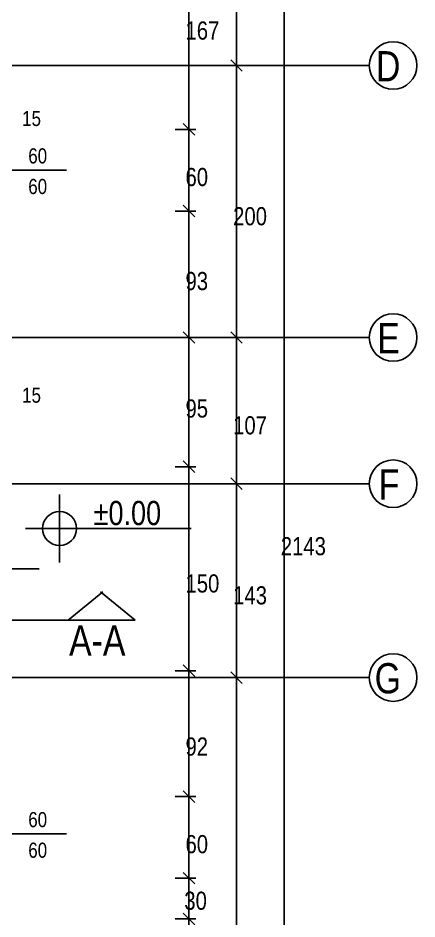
# Model space of a CAD drawing. Header units: centimetres. Extents: x 0 to 14595, y -30 to 2970.
# Drawn here: x 2080.1 to 2226.7, y 1323.6 to 1654.8 of the extents above; entities that cross this region are included whole.
import ezdxf

# ---------------------------------------------------------------- set-up
doc = ezdxf.new("R2010")
doc.units = ezdxf.units.CM
doc.layers.add('ASN-MIMARI', color=8, linetype='CONTINUOUS')
doc.styles.get("Standard").update_dxf_attribs({"font": 'arial.ttf', "width": 0.8})

msp = doc.modelspace()

# ---------------------------------------------------------------- linework, layer by layer
at = {"layer": 'ASN-MIMARI'}
for p, q in [((2142.89, 933.11), (2142.89, 2000.11)), ((2098.6, 1433.43), (2111.25, 1443.92)), ((2123.1, 1433.43), (2110.45, 1443.92)), ((1495.19, 1433.43), (2123.1, 1433.43)), ((1471.65, 1412.36), (2084.15, 1412.36))]:
    msp.add_line(p, q, dxfattribs=at)
for points in [[(2160.39, 929.11), (2160.39, 2008.86)], [(2177.89, 929.11), (2177.89, 2008.86)], [(1471.65, 1637.36), (2084.15, 1637.36)], [(2084.15, 1637.36), (2209.15, 1637.36)], [(2157.89, 1637.36), (2162.89, 1637.36)], [(2158.27, 1639.48), (2162.51, 1635.23)], [(2137.89, 1613.86), (2145.39, 1613.86)], [(2140.77, 1615.98), (2145.01, 1611.73)], [(2097.9, 1598.86), (2052.9, 1598.86)], [(2137.89, 1583.86), (2145.39, 1583.86)], [(2140.77, 1585.98), (2145.01, 1581.73)], [(1471.65, 1537.36), (2084.15, 1537.36)], [(2084.15, 1537.36), (2209.15, 1537.36)], [(2137.89, 1537.36), (2145.39, 1537.36)], [(2140.77, 1539.48), (2145.01, 1535.23)], [(2157.89, 1537.36), (2162.89, 1537.36)], [(2158.27, 1539.48), (2162.51, 1535.23)], [(2140.77, 1491.98), (2145.01, 1487.74)], [(2137.89, 1489.86), (2145.39, 1489.86)], [(2158.27, 1485.74), (2162.51, 1481.5)], [(1471.65, 1483.62), (2084.15, 1483.62)], [(2084.15, 1483.62), (2209.15, 1483.62)], [(2157.89, 1483.62), (2162.89, 1483.62)], [(2095.4, 1454.65), (2095.4, 1479.65)], [(2082.9, 1467.15), (2107.9, 1467.15)], [(2107.9, 1467.15), (2143.75, 1467.15)], [(2042.9, 1452.36), (2087.9, 1452.36)], [(2137.89, 1414.86), (2145.39, 1414.86)], [(2140.77, 1416.98), (2145.01, 1412.74)], [(2158.27, 1414.48), (2162.51, 1410.23)], [(2084.15, 1412.36), (2209.15, 1412.36)], [(2157.89, 1412.36), (2162.89, 1412.36)], [(2137.89, 1368.61), (2145.39, 1368.61)], [(2140.77, 1370.73), (2145.01, 1366.48)], [(2097.9, 1354.86), (2052.9, 1354.86)], [(2137.89, 1338.61), (2145.39, 1338.61)], [(2140.77, 1340.73), (2145.01, 1336.48)], [(2140.77, 1325.73), (2145.01, 1321.48)], [(2137.89, 1323.61), (2145.39, 1323.61)]]:
    msp.add_lwpolyline(points, dxfattribs=at)
for centre, radius in [((2217.9, 1637.36), 8.75), ((2217.9, 1537.36), 8.75), ((2217.9, 1483.62), 8.75), ((2095.4, 1467.15), 6.25), ((2217.9, 1412.36), 8.75)]:
    msp.add_circle(centre, radius, dxfattribs=at)

# ---------------------------------------------------------------- texts
at = {"layer": 'ASN-MIMARI', "width": 0.8}
for s, height, p in [('167', 6.667, (2141.64, 1646.87)), ('D', 11.11, (2211.6, 1631.54)), ('15', 5.556, (2081.65, 1615.11)), ('60', 5.556, (2083.9, 1601.36)), ('60', 6.667, (2141.64, 1593.03)), ('60', 5.556, (2083.9, 1590.11)), ('200', 6.667, (2159.14, 1578.62)), ('93', 6.667, (2141.64, 1554.78)), ('E', 11.11, (2212.08, 1531.54)), ('15', 5.556, (2081.65, 1513.39)), ('95', 6.667, (2141.64, 1507.93)), ('107', 6.667, (2159.14, 1501.75)), ('F', 11.11, (2212.57, 1477.8)), ('%%p0.00', 8.889, (2107.9, 1468.4)), ('2143', 6.667, (2176.64, 1457.33)), ('150', 6.667, (2141.64, 1443.62)), ('143', 6.667, (2159.14, 1439.25)), ('A-A', 11.111, (2098.89, 1420.45)), ('G', 11.11, (2211.11, 1406.54)), ('92', 6.667, (2141.64, 1383.67)), ('60', 5.556, (2083.9, 1357.36)), ('60', 5.556, (2083.9, 1346.11)), ('60', 6.667, (2141.64, 1347.78)), ('30', 6.667, (2141.2, 1326.98))]:
    msp.add_text(s, height=height, dxfattribs=at).set_placement(p)

doc.saveas('drawing.dxf')
